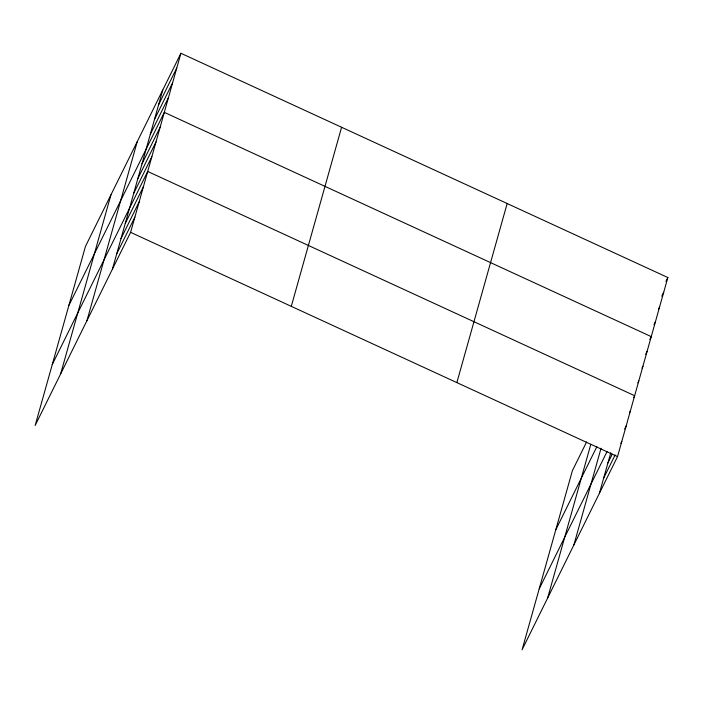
<?xml version="1.0" encoding="UTF-8"?>
<svg xmlns="http://www.w3.org/2000/svg" width="703" height="703" viewBox="0 0 703 703"><rect width="100%" height="100%" fill="white"/><g stroke="black" fill="none" stroke-linecap="round" stroke-linejoin="round"><path stroke-width="1.05" d="M60.651 373.864L110.96 194.784M86.935 320.691L137.243 141.619M112.436 269.082L162.744 90.01M180.908 53.27L85.458 246.393L35.15 425.473L130.6 232.341L180.908 53.27L667.85 277.527L617.542 456.607L522.092 649.73L572.4 470.659L586.574 441.985M291.288 306.35L341.596 127.269M456.853 382.599L507.162 203.527M547.602 598.13L590.792 444.375M573.876 544.957L601.065 448.189M599.387 493.348L610.784 452.758M158.597 104.782L176.752 68.042M154.44 119.554L172.604 82.813M150.293 134.335L168.456 97.585M68.85 305.489L164.3 112.357L651.25 336.623L649.818 339.531M141.997 163.878L160.152 127.138M137.841 178.65L156.004 141.909M133.693 193.422L151.857 156.681M52.25 364.585L147.7 171.453L634.651 395.719L633.693 397.652M125.266 223.422L143.43 186.682M120.995 238.642L139.15 201.902M116.716 253.862L134.879 217.122M665.934 281.402L667.85 277.527M661.787 296.174L663.702 292.307M658.597 309.012L659.546 307.079M653.966 324.751L655.398 321.851M555.801 529.754L596.882 446.642M645.662 354.303L647.103 351.403M641.997 368.108L642.946 366.175M637.841 382.88L638.799 380.947M539.201 588.85L607.04 451.581M629.413 412.881L630.371 410.947M607.937 462.908L612.234 454.208M624.659 429.067L626.101 426.167M603.657 478.128L615.134 454.92M620.863 443.321L621.821 441.387M130.6 232.341L617.542 456.607"/></g></svg>
